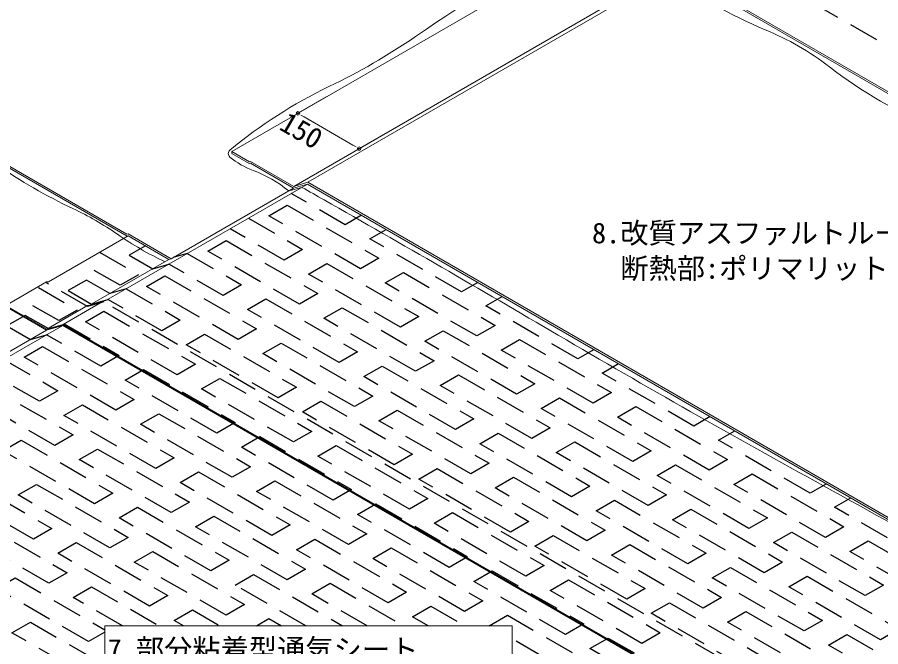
# Model space of a CAD drawing. Units: millimetres, scale not verified. Extents: x -1463 to 4837, y -4455 to 4455.
# Drawn here: x 1612 to 3446, y 255 to 1591 of the extents above; entities that cross this region are included whole.
import ezdxf
from ezdxf.enums import TextEntityAlignment as Align

# ---------------------------------------------------------------- set-up
doc = ezdxf.new("R2010")
doc.units = ezdxf.units.MM
doc.header["$LTSCALE"] = 10
doc.linetypes.add('USER1', pattern=[9.525, 6.35, -3.175])
for name, color, linetype, lineweight in [('0-0_0', 7, 'Continuous', 18), ('0-4_BOUSUI', 1, 'Continuous', 18), ('0-5_MOJI', 7, 'Continuous', 18), ('0-7_sunpo', 7, 'Continuous', 18), ('0-A_BOUSUI3', 6, 'Continuous', 18)]:
    doc.layers.add(name, color=color, linetype=linetype, lineweight=lineweight)
doc.layers.add('0-9_bousui2', color=7, linetype='USER1')
doc.styles.add('ＭＳ ゴシック', font='')
doc.styles.get('ＭＳ ゴシック').set_extended_font_data('MS Gothic')

msp = doc.modelspace()

# ---------------------------------------------------------------- linework, layer by layer
at = {"layer": '0-0_0'}
for p, q in [((2204.88, 1389.03), (2211.38, 1385.28)), ((2214.62, 1383.4), (2221.12, 1379.65)), ((2331.54, 1315.9), (2325.04, 1319.65)), ((2341.28, 1310.28), (2334.79, 1314.03))]:
    msp.add_line(p, q, dxfattribs=at)
msp.add_lwpolyline([(2663.17, 299.02), (2663.17, 129.02), (1798.17, 129.02), (1798.17, 299.02)], close=True, dxfattribs=at)
for centre in [(2208.13, 1387.15), (2338.03, 1312.15)]:
    msp.add_circle(centre, 3.75, dxfattribs=at)
at = {"layer": '0-4_BOUSUI'}
for p, q in [((2067.46, 1305.94), (2846.89, 1755.94)), ((2229.12, 1240.61), (3008.54, 1690.61)), ((2199.1, 1231.94), (2978.52, 1681.94)), ((2067.46, 1305.94), (2067.46, 1301.94)), ((1800.21, 989.5), (2228.67, 1236.87)), ((1938.84, 1078.2), (2198.64, 1228.2)), ((1765.57, 979.5), (1934.22, 1076.87)), ((1934.22, 1076.87), (1938.84, 1078.2)), ((1674.64, 928.74), (1761.24, 978.74)), ((1709.28, 938.74), (1795.88, 988.74)), ((1761.24, 978.74), (1765.57, 979.5)), ((1795.88, 988.74), (1800.21, 989.5)), ((929.63, 486.87), (1709.05, 936.87)), ((894.99, 476.87), (1674.41, 926.87))]:
    msp.add_line(p, q, dxfattribs=at)
for points in [[(4427.25, 875.51), (3009, 1694.34), (2978.98, 1685.68), (2887.6, 1738.44), (2885.23, 1737.8), (2846.89, 1759.94)], [(4427.25, 871.51), (3008.54, 1690.61), (2978.52, 1681.94), (2887.11, 1734.72), (2884.74, 1734.08), (2846.89, 1755.94)], [(1938.84, 1078.2), (1847.39, 1131), (1845.02, 1130.37), (1238.14, 1480.75), (1235.97, 1484.5), (1061.47, 1585.25)], [(1934.22, 1076.87), (1847.39, 1127), (1845.65, 1126), (1232.51, 1480), (1232.51, 1482.5), (1061.47, 1581.25)], [(4427.25, -28.49), (2229.12, 1240.61), (2199.1, 1231.94), (2107.68, 1284.72), (2105.32, 1284.08), (2067.46, 1305.94)], [(4427.25, -32.49), (2228.67, 1236.87), (2198.64, 1228.2), (2107.19, 1281), (2104.83, 1280.37), (2067.46, 1301.94)], [(808.16, 527), (1587.58, 977), (1587.58, 979), (1674.18, 1029), (1678.51, 1029.5), (1847.39, 1127)], [(4426.41, -630), (1709.28, 938.74), (1674.64, 928.74), (1587.58, 979)], [(4422.95, -630), (1709.05, 936.87), (1674.41, 926.87), (1587.58, 977)]]:
    msp.add_lwpolyline(points, dxfattribs=at)
msp.add_arc((2491.96, 91.27), 1873.7, 52.13372, 66.96766, dxfattribs=at)
at = {"layer": '0-7_sunpo'}
for p, q in [((2268.13, 1421.79), (2208.13, 1387.15)), ((2221.12, 1379.65), (2325.04, 1319.65)), ((2398.03, 1346.79), (2338.03, 1312.15))]:
    msp.add_line(p, q, dxfattribs=at)
at = {"layer": '0-9_bousui2'}
msp.add_line((1973.19, 1089.37), (1943.17, 1080.7), dxfattribs=at)
for points in [[(4427.25, 971.51), (3095.15, 1740.61), (3065.12, 1731.94), (2973.71, 1784.72), (2971.34, 1784.08), (2933.49, 1805.94)], [(2343.41, 1170.62), (2308.77, 1150.62), (2194.02, 1216.87)], [(2103.09, 1164.37), (2217.84, 1098.12), (2178.87, 1075.62), (2064.12, 1141.87)], [(2590.23, 1028.12), (2555.59, 1008.12), (2360.73, 1120.62), (2395.38, 1140.62)], [(1884.42, 1105.62), (1849.78, 1085.62), (1899.58, 1056.87), (1934.22, 1066.87)], [(1786.77, 1092), (1869.27, 1044.37), (1830.29, 1021.87), (1747.79, 1069.5)], [(1973.19, 1089.37), (2087.94, 1023.12), (2048.97, 1000.62), (1934.22, 1066.87)], [(1843.28, 1014.37), (1808.64, 1004.37), (1758.85, 1033.12), (1719.88, 1010.62), (1769.67, 981.87), (1804.31, 991.87)], [(1656.86, 1017), (1739.36, 969.37), (1700.39, 946.87), (1617.89, 994.5)], [(4427.25, -532.49), (1795.65, 986.87), (1761.01, 976.87), (1674.18, 1027)], [(1843.28, 1014.37), (1958.03, 948.12), (1919.06, 925.62), (1804.31, 991.87)], [(2837.05, 885.62), (2802.41, 865.62), (2607.55, 978.12), (2642.19, 998.12)], [(1713.38, 939.37), (1678.74, 929.37), (1628.94, 958.12), (1589.97, 935.62), (1639.77, 906.87), (1674.41, 916.87)], [(1711.88, 940.24), (1828.13, 873.12), (1789.16, 850.62), (1674.41, 916.87)], [(1583.48, 864.37), (1698.23, 798.12), (1659.25, 775.62), (1544.51, 841.87)], [(3083.87, 743.12), (3049.22, 723.12), (2854.37, 835.62), (2889.01, 855.62)], [(3330.68, 600.62), (3296.04, 580.62), (3101.19, 693.12), (3135.83, 713.12)], [(3577.5, 458.12), (3542.86, 438.12), (3348, 550.62), (3382.64, 570.62)], [(2224.94, 299.02), (2074.95, 385.62), (2113.92, 408.12), (2302.88, 299.02)], [(1798.17, 285.82), (1763.18, 265.62), (1568.32, 378.12), (1607.29, 400.62), (1798.17, 290.42)], [(2354.84, 299.02), (2237.33, 366.87), (2276.3, 389.37), (2432.78, 299.02)], [(1835.22, 299.02), (1730.7, 359.37), (1769.67, 381.87), (1913.17, 299.02)], [(1965.13, 299.02), (1945.04, 310.62), (1984.01, 333.12), (2043.07, 299.02)], [(2484.74, 299.02), (2451.67, 318.12), (2490.64, 340.62), (2562.69, 299.02)], [(2119.81, 299.02), (2146.39, 314.37), (2172.97, 299.02)], [(2614.65, 299.02), (2614.05, 299.37), (2653.02, 321.87), (2847.87, 209.37), (2808.9, 186.87), (2663.17, 271.01)], [(1798.17, 173.32), (1795.65, 171.87), (1600.8, 284.37), (1639.77, 306.87), (1798.17, 215.42)]]:
    msp.add_lwpolyline(points, dxfattribs=at)
for points in [[(2146.39, 1169.37), (2185.36, 1191.87), (2380.22, 1079.37), (2341.25, 1056.87)], [(2016.49, 1094.37), (2055.46, 1116.87), (2250.32, 1004.37), (2211.35, 981.87)], [(2230.83, 1045.62), (2269.8, 1068.12), (2464.66, 955.62), (2425.69, 933.12)], [(2393.21, 1026.87), (2432.18, 1049.37), (2627.04, 936.87), (2588.07, 914.37)], [(1886.59, 1019.37), (1925.56, 1041.87), (2120.41, 929.37), (2081.44, 906.87)], [(2100.93, 970.62), (2139.9, 993.12), (2334.75, 880.62), (2295.78, 858.12)], [(2263.31, 951.87), (2302.28, 974.37), (2497.13, 861.87), (2458.16, 839.37)], [(1756.68, 944.37), (1795.65, 966.87), (1990.51, 854.37), (1951.54, 831.87)], [(1971.02, 895.62), (2009.99, 918.12), (2204.85, 805.62), (2165.88, 783.12)], [(2477.65, 903.12), (2516.62, 925.62), (2711.48, 813.12), (2672.5, 790.62)], [(2133.4, 876.87), (2172.37, 899.37), (2367.23, 786.87), (2328.26, 764.37)], [(2640.03, 884.37), (2679, 906.87), (2873.85, 794.37), (2834.88, 771.87)], [(1626.78, 869.37), (1665.75, 891.87), (1860.61, 779.37), (1821.63, 756.87)], [(2347.74, 828.12), (2386.72, 850.62), (2581.57, 738.12), (2542.6, 715.62)], [(1841.12, 820.62), (1880.09, 843.12), (2074.95, 730.62), (2035.98, 708.12)], [(2510.12, 809.37), (2549.1, 831.87), (2743.95, 719.37), (2704.98, 696.87)], [(1496.87, 794.37), (1535.85, 816.87), (1730.7, 704.37), (1691.73, 681.87)], [(2003.5, 801.87), (2042.47, 824.37), (2237.33, 711.87), (2198.35, 689.37)], [(2217.84, 753.12), (2256.81, 775.62), (2451.67, 663.12), (2412.7, 640.62)], [(2724.47, 760.62), (2763.44, 783.12), (2958.29, 670.62), (2919.32, 648.12)], [(1711.22, 745.62), (1750.19, 768.12), (1945.04, 655.62), (1906.07, 633.12)], [(2380.22, 734.37), (2419.19, 756.87), (2614.05, 644.37), (2575.08, 621.87)], [(2886.85, 741.87), (2925.82, 764.37), (3120.67, 651.87), (3081.7, 629.37)], [(1873.6, 726.87), (1912.57, 749.37), (2107.42, 636.87), (2068.45, 614.37)], [(2087.94, 678.12), (2126.91, 700.62), (2321.76, 588.12), (2282.79, 565.62)], [(2594.56, 685.62), (2633.53, 708.12), (2828.39, 595.62), (2789.42, 573.12)], [(1581.31, 670.62), (1620.28, 693.12), (1815.14, 580.62), (1776.17, 558.12)], [(2250.32, 659.37), (2289.29, 681.87), (2484.14, 569.37), (2445.17, 546.87)], [(2756.94, 666.87), (2795.91, 689.37), (2990.77, 576.87), (2951.8, 554.37)], [(1743.69, 651.87), (1782.66, 674.37), (1977.52, 561.87), (1938.55, 539.37)], [(1958.03, 603.12), (1997, 625.62), (2191.86, 513.12), (2152.89, 490.62)], [(2464.66, 610.62), (2503.63, 633.12), (2698.48, 520.62), (2659.51, 498.12)], [(2971.28, 618.12), (3010.25, 640.62), (3205.11, 528.12), (3166.14, 505.62)], [(1451.41, 595.62), (1490.38, 618.12), (1685.23, 505.62), (1646.26, 483.12)], [(2120.41, 584.37), (2159.38, 606.87), (2354.24, 494.37), (2315.27, 471.87)], [(2627.04, 591.87), (2666.01, 614.37), (2860.86, 501.87), (2821.89, 479.37)], [(3133.66, 599.37), (3172.63, 621.87), (3367.49, 509.37), (3328.52, 486.87)], [(1613.79, 576.87), (1652.76, 599.37), (1847.61, 486.87), (1808.64, 464.37)], [(1828.13, 528.12), (1867.1, 550.62), (2061.96, 438.12), (2022.98, 415.62)], [(2334.75, 535.62), (2373.73, 558.12), (2568.58, 445.62), (2529.61, 423.12)], [(2841.38, 543.12), (2880.35, 565.62), (3075.21, 453.12), (3036.23, 430.62)], [(1990.51, 509.37), (2029.48, 531.87), (2224.34, 419.37), (2185.36, 396.87)], [(2497.13, 516.87), (2536.1, 539.37), (2730.96, 426.87), (2691.99, 404.37)], [(3003.76, 524.37), (3042.73, 546.87), (3237.59, 434.37), (3198.61, 411.87)], [(1483.88, 501.87), (1522.86, 524.37), (1717.71, 411.87), (1678.74, 389.37)], [(3218.1, 475.62), (3257.07, 498.12), (3451.93, 385.62), (3412.96, 363.12)], [(2204.85, 460.62), (2243.82, 483.12), (2438.68, 370.62), (2399.71, 348.12)], [(2711.48, 468.12), (2750.45, 490.62), (2945.3, 378.12), (2906.33, 355.62)], [(3380.48, 456.87), (3419.45, 479.37), (3614.31, 366.87), (3575.34, 344.37)], [(1698.23, 453.12), (1737.2, 475.62), (1932.05, 363.12), (1893.08, 340.62)], [(2367.23, 441.87), (2406.2, 464.37), (2601.06, 351.87), (2562.09, 329.37)], [(2873.85, 449.37), (2912.83, 471.87), (3107.68, 359.37), (3068.71, 336.87)], [(1860.61, 434.37), (1899.58, 456.87), (2094.43, 344.37), (2055.46, 321.87)], [(3088.2, 400.62), (3127.17, 423.12), (3322.02, 310.62), (3283.05, 288.12)], [(2581.57, 393.12), (2620.54, 415.62), (2815.4, 303.12), (2776.43, 280.62)], [(3250.58, 381.87), (3289.55, 404.37), (3484.4, 291.87), (3445.43, 269.37)], [(2743.95, 374.37), (2782.92, 396.87), (2977.78, 284.37), (2938.81, 261.87)], [(2958.29, 325.62), (2997.26, 348.12), (3192.12, 235.62), (3153.15, 213.12)], [(3120.67, 306.87), (3159.64, 329.37), (3354.5, 216.87), (3315.53, 194.37)], [(3335.01, 258.12), (3373.98, 280.62), (3568.84, 168.12), (3529.87, 145.62)], [(2828.39, 250.62), (2867.36, 273.12), (3062.22, 160.62), (3023.24, 138.12)]]:
    msp.add_lwpolyline(points, close=True, dxfattribs=at)
at = {"layer": '0-A_BOUSUI3'}
msp.add_line((2216.6, 1229.9), (2188.59, 1222.4), dxfattribs=at)
for centre, radius, start, end in [((5545.71, -2975.93), 5478.86, 115.69687, 124.30313), ((3533.63, 2373.51), 874.96, 232.07797, 247.62185), ((2974.41, 1015.27), 593.9, 52.37815, 67.62185), ((1659.3, 2720.66), 1417.18, 295.69687, 304.30313), ((3937.15, 2264.44), 983.22, 232.37815, 247.62185), ((2721.99, 512.26), 1033.6, 115.69687, 129.56256), ((2069.82, 1301.65), 9.65, 129.56256, 230.43744), ((2172.23, 1425.61), 170.45, 230.43744, 249.56256), ((2208.08, 2200.82), 1122.71, 235.19464, 244.80536), ((2019.09, 1014.66), 268.11, 50.78816, 69.56256), ((-17108.88, -32925.1), 39243.32, 60.41899, 60.49809), ((-17108.88, -32925.1), 39243.32, 59.58101, 60.41899), ((1452.49, 594.72), 652.24, 55.19464, 64.80536), ((2221.99, 1701.67), 695.89, 235.19464, 244.80536), ((13987.35, 20036.89), 22172.87, 239.58101, 241.25607), ((-4160.52, -13050.62), 15564.76, 58.74393, 61.25607)]:
    msp.add_arc(centre, radius, start, end, dxfattribs=at)

# ---------------------------------------------------------------- texts
at = {"layer": '0-5_MOJI', "style": 'ＭＳ ゴシック'}
for s, p in [('8.改質アスファルトルーフィング(砂付)', (2832.75, 1097.79)), ('\u3000断熱部:ポリマリットフェース', (2832.75, 1022.79)), ('7.部分粘着型通気シート', (1803.97, 214.02))]:
    msp.add_text(s, height=43.99, dxfattribs=at).set_placement(p, align=Align.BOTTOM_LEFT)
at = {"layer": '0-7_sunpo', "style": 'ＭＳ ゴシック'}
msp.add_text('150', height=43.99, rotation=330, dxfattribs=at).set_placement((2159.32, 1342.59), align=Align.BOTTOM_LEFT)

doc.saveas('drawing.dxf')
